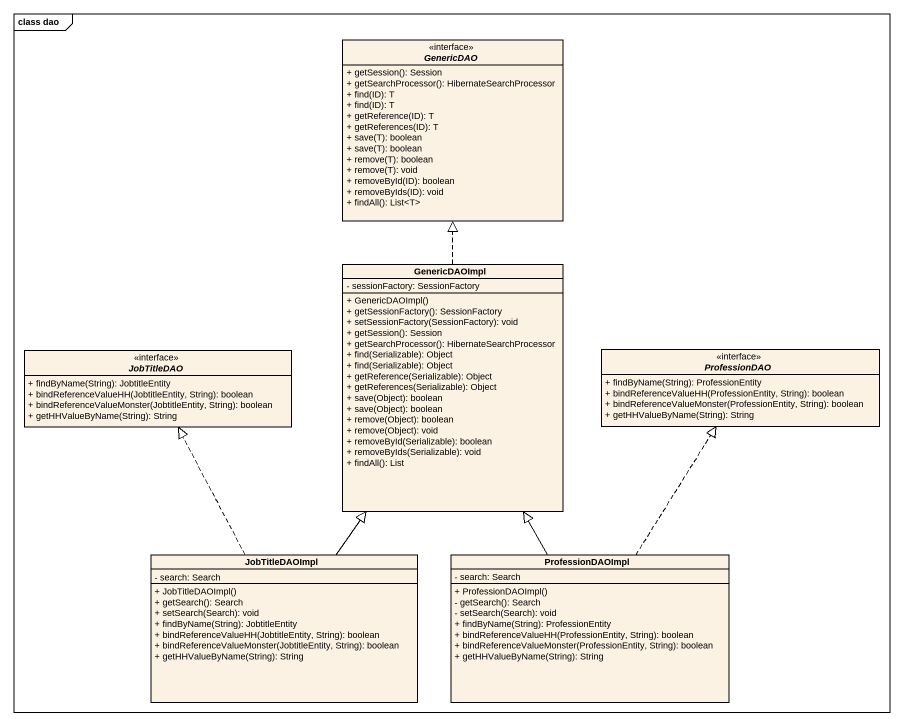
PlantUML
@startuml
mainframe class dao
hide circle
hide empty members
skinparam classAttributeIconSize 0
interface GenericDAO <<interface>> {
  + getSession(): Session
  + getSearchProcessor(): HibernateSearchProcessor
  + find(ID): T
  + find(ID): T
  + getReference(ID): T
  + getReferences(ID): T
  + save(T): boolean
  + save(T): boolean
  + remove(T): boolean
  + remove(T): void
  + removeById(ID): boolean
  + removeByIds(ID): void
  + findAll(): List<T>
}
class GenericDAOImpl {
  - sessionFactory: SessionFactory
  + GenericDAOImpl()
  + getSessionFactory(): SessionFactory
  + setSessionFactory(SessionFactory): void
  + getSession(): Session
  + getSearchProcessor(): HibernateSearchProcessor
  + find(Serializable): Object
  + find(Serializable): Object
  + getReference(Serializable): Object
  + getReferences(Serializable): Object
  + save(Object): boolean
  + save(Object): boolean
  + remove(Object): boolean
  + remove(Object): void
  + removeById(Serializable): boolean
  + removeByIds(Serializable): void
  + findAll(): List
}
interface JobTitleDAO <<interface>> {
  + findByName(String): JobtitleEntity
  + bindReferenceValueHH(JobtitleEntity, String): boolean
  + bindReferenceValueMonster(JobtitleEntity, String): boolean
  + getHHValueByName(String): String
}
interface ProfessionDAO <<interface>> {
  + findByName(String): ProfessionEntity
  + bindReferenceValueHH(ProfessionEntity, String): boolean
  + bindReferenceValueMonster(ProfessionEntity, String): boolean
  + getHHValueByName(String): String
}
class JobTitleDAOImpl {
  - search: Search
  + JobTitleDAOImpl()
  + getSearch(): Search
  + setSearch(Search): void
  + findByName(String): JobtitleEntity
  + bindReferenceValueHH(JobtitleEntity, String): boolean
  + bindReferenceValueMonster(JobtitleEntity, String): boolean
  + getHHValueByName(String): String
}
class ProfessionDAOImpl {
  - search: Search
  + ProfessionDAOImpl()
  - getSearch(): Search
  - setSearch(Search): void
  + findByName(String): ProfessionEntity
  + bindReferenceValueHH(ProfessionEntity, String): boolean
  + bindReferenceValueMonster(ProfessionEntity, String): boolean
  + getHHValueByName(String): String
}
GenericDAOImpl .up.|> GenericDAO
JobTitleDAOImpl -up-|> GenericDAOImpl
JobTitleDAOImpl .up.|> JobTitleDAO
ProfessionDAOImpl -up-|> GenericDAOImpl
ProfessionDAOImpl .up.|> ProfessionDAO
@enduml
